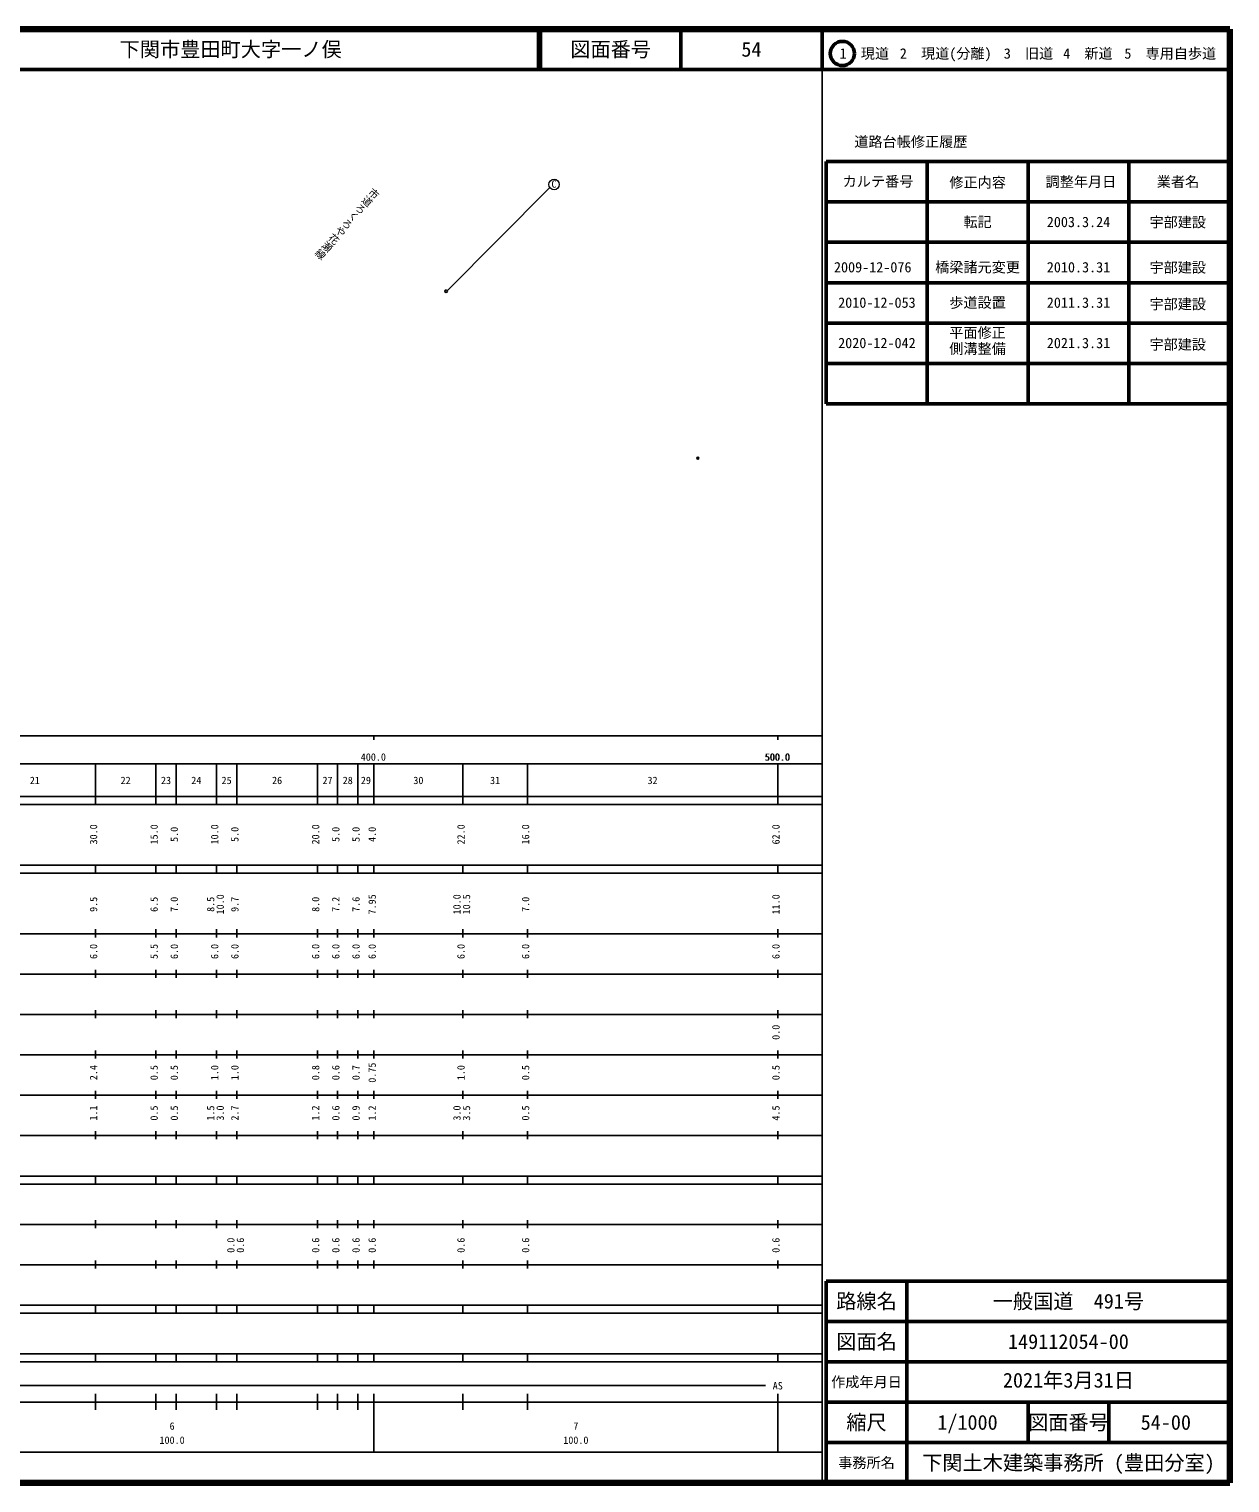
# Model space of a CAD drawing. Units: millimetres, scale not verified. Extents: x 40000 to 680000, y 20000 to 380000.
# Drawn here: x 382594 to 680000, y 20000 to 380000 of the extents above; entities that cross this region are included whole.
import ezdxf
from ezdxf.enums import TextEntityAlignment as Align

# ---------------------------------------------------------------- set-up
doc = ezdxf.new("R2010")
doc.units = ezdxf.units.MM
doc.header["$LTSCALE"] = 1000
doc.header["$PDMODE"] = 32
doc.header["$PDSIZE"] = 500
for name, color, linetype, lineweight in [('M-BGD', 7, 'Continuous', 25), ('M-STR-HTXT', 7, 'Continuous', 13), ('M-TTL', 2, 'Continuous', 140), ('M-TTL-BAND', 7, 'Continuous', 25), ('M-TTL-FRAM', 2, 'Continuous', 50), ('M-TTL-LINE', 7, 'Continuous', 50), ('M-TTL-TXT', 7, 'Continuous', 50)]:
    doc.layers.add(name, color=color, linetype=linetype, lineweight=lineweight)
doc.layers.add('M-OTRS', color=6, linetype='Continuous')
doc.styles.add('@ＭＳ ゴシック', font='')
doc.styles.add('ＭＳ ゴシック', font='')
doc.styles.get('@ＭＳ ゴシック').set_extended_font_data('@MS Gothic')
doc.styles.get('ＭＳ ゴシック').set_extended_font_data('MS Gothic')

msp = doc.modelspace()

# ---------------------------------------------------------------- linework, layer by layer
at = {"layer": 'M-BGD'}
msp.add_circle((485884, 315091), 300, dxfattribs=at)
at = {"layer": 'M-OTRS'}
msp.add_point((548232, 273760), dxfattribs=at)
at = {"layer": 'M-STR-HTXT'}
msp.add_line((486143, 315220), (511467, 340717), dxfattribs=at)
msp.add_circle((512618, 341515), 1300, dxfattribs=at)
at = {"layer": 'M-TTL'}
for p, q in [((680000, 380000), (40000, 380000)), ((680000, 20000), (680000, 380000)), ((40000, 20000), (680000, 20000))]:
    msp.add_line(p, q, dxfattribs=at)
at = {"layer": 'M-TTL-BAND'}
for p, q in [((579000, 20000), (579000, 370000)), ((40000, 205000), (579000, 205000)), ((468000, 205000), (468000, 204000)), ((568000, 205000), (568000, 204000)), ((68015, 198091), (579015, 198091)), ((399015, 188091), (399015, 198091)), ((414015, 188091), (414015, 198091)), ((419015, 188091), (419015, 198091)), ((429015, 188091), (429015, 198091)), ((434015, 188091), (434015, 198091)), ((454015, 188091), (454015, 198091)), ((459015, 188091), (459015, 198091)), ((464015, 188091), (464015, 198091)), ((468015, 188091), (468015, 198091)), ((490015, 188091), (490015, 198091)), ((506015, 188091), (506015, 198091)), ((568015, 188091), (568015, 198091)), ((40000, 190000), (579000, 190000)), ((40000, 188000), (579000, 188000)), ((40000, 173000), (579000, 173000)), ((399015, 171091), (399015, 173091)), ((414015, 171091), (414015, 173091)), ((419015, 171091), (419015, 173091)), ((429015, 171091), (429015, 173091)), ((434015, 171091), (434015, 173091)), ((454015, 171091), (454015, 173091)), ((459015, 171091), (459015, 173091)), ((464015, 171091), (464015, 173091)), ((468015, 171091), (468015, 173091)), ((490015, 171091), (490015, 173091)), ((506015, 171091), (506015, 173091)), ((568015, 171091), (568015, 173091)), ((40000, 171000), (579000, 171000)), ((40000, 156000), (579000, 156000)), ((399015, 155091), (399015, 157091)), ((414015, 155091), (414015, 157091)), ((419015, 155091), (419015, 157091)), ((429015, 155091), (429015, 157091)), ((434015, 155091), (434015, 157091)), ((454015, 155091), (454015, 157091)), ((459015, 155091), (459015, 157091)), ((464015, 155091), (464015, 157091)), ((468015, 155091), (468015, 157091)), ((490015, 155091), (490015, 157091)), ((506015, 155091), (506015, 157091)), ((568015, 155091), (568015, 157091)), ((46000, 146000), (579000, 146000)), ((399015, 145091), (399015, 147091)), ((414015, 145091), (414015, 147091)), ((419015, 145091), (419015, 147091)), ((429015, 145091), (429015, 147091)), ((434015, 145091), (434015, 147091)), ((454015, 145091), (454015, 147091)), ((459015, 145091), (459015, 147091)), ((464015, 145091), (464015, 147091)), ((468015, 145091), (468015, 147091)), ((490015, 145091), (490015, 147091)), ((506015, 145091), (506015, 147091)), ((568015, 145091), (568015, 147091)), ((399015, 135091), (399015, 137091)), ((414015, 135091), (414015, 137091)), ((419015, 135091), (419015, 137091)), ((429015, 135091), (429015, 137091)), ((434015, 135091), (434015, 137091)), ((454015, 135091), (454015, 137091)), ((459015, 135091), (459015, 137091)), ((464015, 135091), (464015, 137091)), ((468015, 135091), (468015, 137091)), ((490015, 135091), (490015, 137091)), ((506015, 135091), (506015, 137091)), ((568015, 135091), (568015, 137091)), ((52000, 136000), (579000, 136000)), ((46000, 126000), (579000, 126000)), ((399015, 125091), (399015, 127091)), ((414015, 125091), (414015, 127091)), ((419015, 125091), (419015, 127091)), ((429015, 125091), (429015, 127091)), ((434015, 125091), (434015, 127091)), ((454015, 125091), (454015, 127091)), ((459015, 125091), (459015, 127091)), ((464015, 125091), (464015, 127091)), ((468015, 125091), (468015, 127091)), ((490015, 125091), (490015, 127091)), ((506015, 125091), (506015, 127091)), ((568015, 125091), (568015, 127091)), ((52000, 116000), (579000, 116000)), ((399015, 115091), (399015, 117091)), ((414015, 115091), (414015, 117091)), ((419015, 115091), (419015, 117091)), ((429015, 115091), (429015, 117091)), ((434015, 115091), (434015, 117091)), ((454015, 115091), (454015, 117091)), ((459015, 115091), (459015, 117091)), ((464015, 115091), (464015, 117091)), ((468015, 115091), (468015, 117091)), ((490015, 115091), (490015, 117091)), ((506015, 115091), (506015, 117091)), ((568015, 115091), (568015, 117091)), ((46000, 106000), (579000, 106000)), ((399015, 105091), (399015, 107091)), ((414015, 105091), (414015, 107091)), ((419015, 105091), (419015, 107091)), ((429015, 105091), (429015, 107091)), ((434015, 105091), (434015, 107091)), ((454015, 105091), (454015, 107091)), ((459015, 105091), (459015, 107091)), ((464015, 105091), (464015, 107091)), ((468015, 105091), (468015, 107091)), ((490015, 105091), (490015, 107091)), ((506015, 105091), (506015, 107091)), ((568015, 105091), (568015, 107091)), ((40000, 96000), (579000, 96000)), ((40000, 94000), (579000, 94000)), ((399015, 94091), (399015, 96091)), ((414015, 94091), (414015, 96091)), ((419015, 94091), (419015, 96091)), ((429015, 94091), (429015, 96091)), ((434015, 94091), (434015, 96091)), ((454015, 94091), (454015, 96091)), ((459015, 94091), (459015, 96091)), ((464015, 94091), (464015, 96091)), ((468015, 94091), (468015, 96091)), ((490015, 94091), (490015, 96091)), ((506015, 94091), (506015, 96091)), ((568015, 94091), (568015, 96091)), ((49000, 84000), (579000, 84000)), ((399015, 83091), (399015, 85091)), ((414015, 83091), (414015, 85091)), ((419015, 83091), (419015, 85091)), ((429015, 83091), (429015, 85091)), ((434015, 83091), (434015, 85091)), ((454015, 83091), (454015, 85091)), ((459015, 83091), (459015, 85091)), ((464015, 83091), (464015, 85091)), ((468015, 83091), (468015, 85091)), ((490015, 83091), (490015, 85091)), ((506015, 83091), (506015, 85091)), ((568015, 83091), (568015, 85091)), ((40000, 74000), (579000, 74000)), ((399015, 73091), (399015, 75091)), ((414015, 73091), (414015, 75091)), ((419015, 73091), (419015, 75091)), ((429015, 73091), (429015, 75091)), ((434015, 73091), (434015, 75091)), ((454015, 73091), (454015, 75091)), ((459015, 73091), (459015, 75091)), ((464015, 73091), (464015, 75091)), ((468015, 73091), (468015, 75091)), ((490015, 73091), (490015, 75091)), ((506015, 73091), (506015, 75091)), ((568015, 73091), (568015, 75091)), ((40000, 64000), (579000, 64000)), ((40000, 62000), (579000, 62000)), ((399015, 62091), (399015, 64091)), ((414015, 62091), (414015, 64091)), ((419015, 62091), (419015, 64091)), ((429015, 62091), (429015, 64091)), ((434015, 62091), (434015, 64091)), ((454015, 62091), (454015, 64091)), ((459015, 62091), (459015, 64091)), ((464015, 62091), (464015, 64091)), ((468015, 62091), (468015, 64091)), ((490015, 62091), (490015, 64091)), ((506015, 62091), (506015, 64091)), ((568015, 62091), (568015, 64091)), ((40000, 52000), (579000, 52000)), ((399015, 50091), (399015, 52091)), ((414015, 50091), (414015, 52091)), ((419015, 50091), (419015, 52091)), ((429015, 50091), (429015, 52091)), ((434015, 50091), (434015, 52091)), ((454015, 50091), (454015, 52091)), ((459015, 50091), (459015, 52091)), ((464015, 50091), (464015, 52091)), ((468015, 50091), (468015, 52091)), ((490015, 50091), (490015, 52091)), ((506015, 50091), (506015, 52091)), ((568015, 50091), (568015, 52091)), ((40000, 50000), (579000, 50000)), ((71015, 44091), (565015, 44091)), ((40000, 40000), (579000, 40000)), ((399015, 38091), (399015, 42091)), ((414015, 38091), (414015, 42091)), ((419015, 38091), (419015, 42091)), ((429015, 38091), (429015, 42091)), ((434015, 38091), (434015, 42091)), ((454015, 38091), (454015, 42091)), ((459015, 38091), (459015, 42091)), ((464015, 38091), (464015, 42091)), ((468015, 27591), (468015, 42091)), ((490015, 38091), (490015, 42091)), ((506015, 38091), (506015, 42091)), ((568015, 27591), (568015, 42091)), ((68015, 27591), (579015, 27591))]:
    msp.add_line(p, q, dxfattribs=at)
at = {"layer": 'M-TTL-FRAM'}
for p, q in [((580000, 347197), (580000, 287197)), ((580000, 347197), (680000, 347197)), ((580000, 287197), (680000, 287197)), ((680000, 70000), (580000, 70000)), ((580000, 70000), (580000, 20000))]:
    msp.add_line(p, q, dxfattribs=at)
at = {"layer": 'M-TTL-LINE'}
for p, q in [((508747, 380000), (508747, 370000)), ((509247, 380000), (509247, 370000)), ((543997, 380000), (543997, 370000)), ((579000, 380000), (579000, 370000)), ((40000, 370000), (680000, 370000)), ((605000, 347197), (605000, 287197)), ((630000, 347197), (630000, 287197)), ((655000, 347197), (655000, 287197)), ((580000, 337197), (680000, 337197)), ((580000, 327197), (680000, 327197)), ((580000, 317197), (680000, 317197)), ((580000, 307197), (680000, 307197)), ((580000, 297197), (680000, 297197)), ((600000, 70000), (600000, 20000)), ((680000, 60000), (580000, 60000)), ((680000, 50000), (580000, 50000)), ((680000, 40000), (580000, 40000)), ((630000, 40000), (630000, 30000)), ((650000, 40000), (650000, 30000)), ((680000, 30000), (580000, 30000))]:
    msp.add_line(p, q, dxfattribs=at)
at = {"layer": 'M-TTL-TXT'}
msp.add_circle((584031, 373958), 3000, dxfattribs=at)

# ---------------------------------------------------------------- texts
at = {"layer": 'M-BGD', "style": '@ＭＳ ゴシック'}
msp.add_text('市道ろくろや花瀬線', height=1833, rotation=228.662, dxfattribs=at).set_placement((467666, 341196), align=Align.BOTTOM_LEFT)
at = {"layer": 'M-STR-HTXT', "style": 'ＭＳ ゴシック'}
msp.add_text('C', height=1833, dxfattribs=at).set_placement((511958, 340176), align=Align.BOTTOM_LEFT)
at = {"layer": 'M-TTL-BAND', "style": 'ＭＳ ゴシック'}
for s, p in [('400.0', (467859, 198285)), ('500.0', (567859, 198285)), ('500.0', (568015, 198286)), ('21', (384015, 192496)), ('22', (406515, 192496)), ('23', (416515, 192496)), ('24', (424015, 192496)), ('25', (431515, 192496)), ('26', (444015, 192496)), ('27', (456515, 192496)), ('28', (461515, 192496)), ('29', (466015, 192496)), ('30', (479015, 192496)), ('31', (498015, 192496)), ('32', (537015, 192496)), ('AS', (568015, 42591)), ('6', (418015, 32614)), ('7', (518015, 32614)), ('100.0', (418015, 29124)), ('100.0', (518015, 29124))]:
    msp.add_text(s, height=1833, dxfattribs=at).set_placement(p, align=Align.BOTTOM_CENTER)
for s, p in [('30.0', (400015, 180591)), ('15.0', (415015, 180591)), ('5.0', (420015, 180591)), ('10.0', (430015, 180591)), ('5.0', (435015, 180591)), ('20.0', (455015, 180591)), ('5.0', (460015, 180591)), ('5.0', (465015, 180591)), ('4.0', (469015, 180591)), ('22.0', (491015, 180591)), ('16.0', (507015, 180591)), ('62.0', (569015, 180591)), ('10.0', (431385, 163265)), ('7.95', (469015, 163265)), ('10.0', (490015, 163265)), ('10.5', (492385, 163265)), ('11.0', (569015, 163265)), ('9.5', (400015, 163265)), ('6.5', (415015, 163265)), ('7.0', (420015, 163265)), ('8.5', (429015, 163265)), ('9.7', (435015, 163265)), ('8.0', (455015, 163265)), ('7.2', (460015, 163265)), ('7.6', (465015, 163265)), ('7.0', (507015, 163265)), ('6.0', (400015, 151591)), ('5.5', (415015, 151591)), ('6.0', (420015, 151591)), ('6.0', (430015, 151591)), ('6.0', (435015, 151591)), ('6.0', (455015, 151591)), ('6.0', (460015, 151591)), ('6.0', (465015, 151591)), ('6.0', (469015, 151591)), ('6.0', (491015, 151591)), ('6.0', (507015, 151591)), ('6.0', (569015, 151591)), ('0.0', (569015, 131591)), ('2.4', (400015, 121591)), ('0.5', (415015, 121591)), ('0.5', (420015, 121591)), ('1.0', (430015, 121591)), ('1.0', (435015, 121591)), ('0.8', (455015, 121591)), ('0.6', (460015, 121591)), ('0.7', (465015, 121591)), ('0.75', (469015, 121591)), ('1.0', (491015, 121591)), ('0.5', (507015, 121591)), ('0.5', (569015, 121591)), ('1.1', (400015, 111591)), ('0.5', (415015, 111591)), ('0.5', (420015, 111591)), ('1.5', (429015, 111591)), ('3.0', (431385, 111591)), ('2.7', (435015, 111591)), ('1.2', (455015, 111591)), ('0.6', (460015, 111591)), ('0.9', (465015, 111591)), ('1.2', (469015, 111591)), ('3.0', (490015, 111591)), ('3.5', (492385, 111591)), ('0.5', (507015, 111591)), ('4.5', (569015, 111591)), ('0.0', (434015, 78855)), ('0.6', (436385, 78855)), ('0.6', (455015, 78855)), ('0.6', (460015, 78855)), ('0.6', (465015, 78855)), ('0.6', (469015, 78855)), ('0.6', (491015, 78855)), ('0.6', (507015, 78855)), ('0.6', (569015, 78855))]:
    msp.add_text(s, height=1833, rotation=90, dxfattribs=at).set_placement(p, align=Align.BOTTOM_CENTER)
at = {"layer": 'M-TTL-TXT', "style": 'ＭＳ ゴシック'}
msp.add_text('下関市豊田町大字一ノ俣', height=3666, dxfattribs=at).set_placement((405024, 375000), align=Align.MIDDLE_LEFT)
for s, height, p in [('図面番号', 3666, (526622, 375000)), ('54', 3666, (561497, 375000)), ('1\u3000現道', 2566, (589448, 373958)), ('2\u3000現道(分離)', 2566, (609619, 373958)), ('3\u3000旧道', 2566, (630121, 373958)), ('4\u3000新道', 2566, (644824, 373958)), ('5\u3000専用自歩道', 2566, (665228, 373958)), ('道路台帳修正履歴', 2566, (600968, 352113)), ('カルテ番号', 2566, (592839, 342277)), ('修正内容', 2566, (617509, 342023)), ('調整年月日', 2566, (643089, 342197)), ('業者名', 2566, (667134, 342197)), ('転記', 2566, (617500, 332245)), ('2003.3.24', 2566, (642500, 332245)), ('宇部建設', 2566, (667077, 332189)), ('2009-12-076', 2566, (591535, 321039)), ('橋梁諸元変更', 2566, (617500, 321039)), ('2010.3.31', 2566, (642500, 321039)), ('宇部建設', 2566, (667077, 320983)), ('宇部建設', 2566, (667077, 311912)), ('宇部建設', 2566, (667077, 301912)), ('路線名', 3666, (590000, 65000)), ('路線名', 3666, (590000, 65000)), ('一般国道\u3000491号', 3666, (640000, 65000)), ('図面名', 3666, (590000, 55000)), ('図面名', 3666, (590000, 55000)), ('149112054-00', 3666, (640000, 55000)), ('作成年月日', 2566, (590000, 45000)), ('作成年月日', 2566, (590000, 45000)), ('縮尺', 3666, (590000, 35000)), ('縮尺', 3666, (590000, 35000)), ('1/1000', 3666, (615000, 35000)), ('図面番号', 3666, (640000, 35000)), ('図面番号', 3666, (640000, 35000)), ('54-00', 3666, (664125, 35000)), ('事務所名', 2566, (590000, 25000)), ('事務所名', 2566, (590000, 25000)), ('下関土木建築事務所 (豊田分室)', 3666, (640000, 25000))]:
    msp.add_text(s, height=height, dxfattribs=at).set_placement(p, align=Align.MIDDLE_CENTER)
for s, height, p in [('2010-12-053', 2566, (592574, 310219)), ('歩道設置', 2566, (617500, 310219)), ('2011.3.31', 2566, (642500, 310219)), ('平面修正', 2566, (617500, 302770)), ('2020-12-042', 2566, (592574, 300219)), ('側溝整備', 2566, (617500, 298813)), ('2021.3.31', 2566, (642500, 300219)), ('2021年3月31日', 3666, (640000, 42500))]:
    msp.add_text(s, height=height, dxfattribs=at).set_placement(p, align=Align.BOTTOM_CENTER)

doc.saveas('drawing.dxf')
